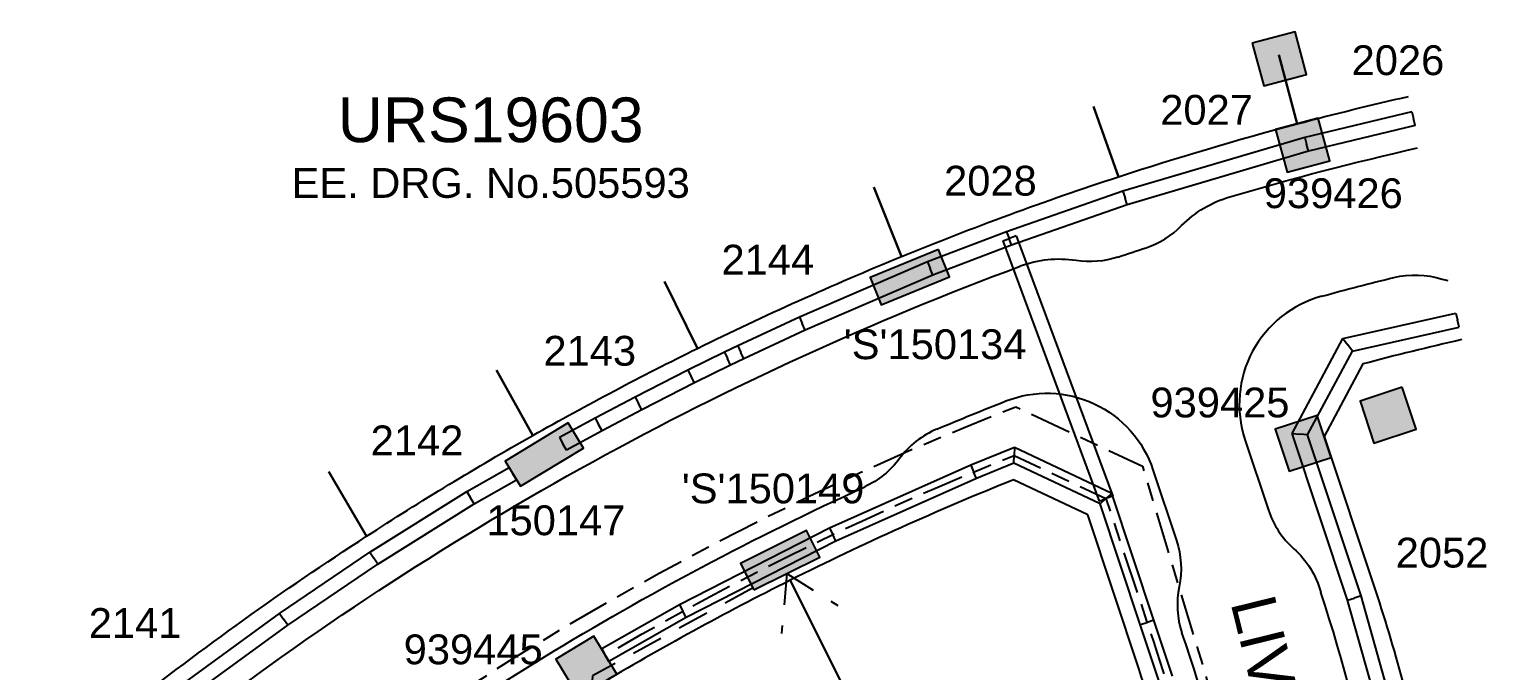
# Model space of a CAD drawing. Header units: metres. Extents: x 291565 to 291879, y 6233708 to 6234033.
# Drawn here: x 291734.9 to 291833.5, y 6233990.4 to 6234033.4 of the extents above; entities that cross this region are included whole.
import ezdxf
from ezdxf.enums import TextEntityAlignment as Align

# ---------------------------------------------------------------- set-up
doc = ezdxf.new("R2010")
doc.units = ezdxf.units.M
doc.header["$LTSCALE"] = 0.7
doc.linetypes.add('Cable Exist UG', pattern=[8.2, 4, -1.2, 1.8, -1.2])
doc.linetypes.add('Dash', pattern=[5, 3, -2])
doc.layers.get('0').update_dxf_attribs({"color": 6})
for name, color, linetype in [('_User Miscellaneous1', 3, 'Continuous'), ('_User Miscellaneous11', 7, 'Continuous'), ('_User Miscellaneous6', 7, 'Continuous'), ('_User Miscellaneous7', 150, 'Continuous'), ('_User Miscellaneous8', 7, 'Continuous'), ('_User_LV_Exist', 7, 'Continuous'), ('Cadastre Developer_SP_NEW', 4, 'Continuous'), ('Cadastre Roads_SP_NEW', 8, 'Continuous'), ('Services_SP_NEW_UG', 2, 'Continuous'), ('SupportsUG_SP_LV_EXT', 7, 'Continuous'), ('SupportsUG_SP_LV_SL_EXT', 7, 'Continuous'), ('UG_Details_SP_MISC', 7, 'Continuous')]:
    doc.layers.add(name, color=color, linetype=linetype)
doc.layers.add('Cadastre Land Parcels_SP_EXT', color=9, linetype='Continuous', lineweight=5)
doc.styles.add('ARIAL', font='arial.ttf', dxfattribs={"height": 2})
doc.styles.add('ARIAL 3.0', font='arial.ttf', dxfattribs={"height": 3})
doc.styles.add('COLUMN_LABEL', font='arial.ttf')
doc.styles.add('POLE_LABEL', font='arial.ttf')
doc.styles.get("Standard").update_dxf_attribs({"font": 'arial.ttf'})

# ---------------------------------------------------------------- blocks, each defined once
blk = doc.blocks.new('*U107')
blk.add_hatch(color=256).paths.add_polyline_path([(-2.279, 2.671), (-2.429, 0.696), (2.507, 0.321), (2.657, 2.295)])
blk.add_lwpolyline([(-2.429, 0.696), (2.507, 0.321), (2.657, 2.295), (-2.279, 2.671)], close=True)
for tag, p, flags in [('OWNED_BY', (0, 1.3), 9), ('STATE', (0, 1.1), 9), ('SUPPORT_TYPE', (0, 0.9), 9), ('USAGE', (0, 0.7), 9), ('LEGEND', (0, 0.5), 9), ('LOCATION', (0, 0.3), 9), ('NOTES', (0, 0.1), 9), ('PARENT', (0, -0.1), 9), ('STREETNAME', (0, -0.3), 9), ('SUBURB', (0, -0.5), 1)]:
    blk.add_attdef(tag, p, '', height=0.2, dxfattribs=dict(flags=flags))
at = {"layer": '_User Miscellaneous6', "style": 'ARIAL', "flags": 8}
blk.add_attdef('ASSET_NUM', text='', height=2, dxfattribs=at).set_placement((1.5, 7.5), align=Align.TOP_LEFT)
blk = doc.blocks.new('*U94')
blk.add_hatch(color=256).paths.add_polyline_path([(-2.684, 2.263), (-2.51, 0.291), (2.421, 0.725), (2.247, 2.697)])
blk.add_lwpolyline([(-2.51, 0.291), (2.421, 0.725), (2.247, 2.697), (-2.684, 2.263)], close=True)
for tag, p, flags in [('OWNED_BY', (0, 1.3), 9), ('STATE', (0, 1.1), 9), ('SUPPORT_TYPE', (0, 0.9), 9), ('USAGE', (0, 0.7), 9), ('LEGEND', (0, 0.5), 9), ('LOCATION', (0, 0.3), 9), ('NOTES', (0, 0.1), 9), ('PARENT', (0, -0.1), 9), ('STREETNAME', (0, -0.3), 9), ('SUBURB', (0, -0.5), 1)]:
    blk.add_attdef(tag, p, '', height=0.2, dxfattribs=dict(flags=flags))
at = {"layer": '_User Miscellaneous6', "style": 'ARIAL', "flags": 8}
blk.add_attdef('ASSET_NUM', text='', height=2, dxfattribs=at).set_placement((1.5, 7.5), align=Align.TOP_LEFT)
blk = doc.blocks.new('*U52')
at = {"layer": '_User Miscellaneous7'}
blk.add_hatch(color=256, dxfattribs=at).paths.add_polyline_path([(-1.485, -7.485), (1.485, -7.485), (1.485, -4.515), (-1.485, -4.515)])
at = {"layer": '_User Miscellaneous8'}
blk.add_hatch(color=256, dxfattribs=at).paths.add_polyline_path([(-1.485, -1.485), (1.485, -1.485), (1.485, 1.485), (-1.485, 1.485)])
at = {"layer": '_User Miscellaneous7'}
blk.add_lwpolyline([(1.485, -7.485), (1.485, -4.515), (-1.485, -4.515), (-1.485, -7.485)], close=True, dxfattribs=at)
at = {"layer": '_User Miscellaneous8'}
blk.add_lwpolyline([(1.485, -1.485), (1.485, 1.485), (-1.485, 1.485), (-1.485, -1.485)], close=True, dxfattribs=at)
at = {"flags": 9}
for tag, style, p in [('STRUCTURE_PLANT_NUMBER', 'POLE_LABEL', (1.813, 0.031)), ('STREET_CODE', 'COLUMN_LABEL', (1.813, -0.2))]:
    blk.add_attdef(tag, text='', height=0.2, dxfattribs=dict(at, style=style)).set_placement(p, align=Align.MIDDLE_LEFT)
for tag, p in [('OWNED_BY', (1.813, -0.6)), ('STATE', (1.813, -0.8)), ('COLUMN_TYPE', (1.813, -0.4)), ('USAGE', (1.813, -1)), ('STREETNAME', (1.813, -1.6)), ('SUBURB', (1.813, -1.8)), ('LEGEND', (1.813, -1.2)), ('LOCATION', (1.813, -1.4)), ('NOTES', (1.813, -2))]:
    blk.add_attdef(tag, text='', height=0.2, dxfattribs=at).set_placement(p, align=Align.MIDDLE_LEFT)
at = {"flags": 1}
blk.add_attdef('Z', (1.813, -2.351), '', height=0.2, dxfattribs=at)
at = {"layer": '_User Miscellaneous6', "style": 'ARIAL', "flags": 8}
blk.add_attdef('ASSET_NUM', text='', height=2, dxfattribs=at).set_placement((2, 2), align=Align.MIDDLE_LEFT)
blk = doc.blocks.new('A$C7DAD38F0')
at = {"layer": '_User Miscellaneous11', "color": 3, "style": 'ARIAL'}
blk.add_attdef('DRG_NO', text='', height=2, dxfattribs=at).set_placement((0, -4.234), align=Align.MIDDLE_CENTER)
at = {"layer": '_User Miscellaneous6', "color": 2, "style": 'ARIAL 3.0'}
blk.add_attdef('URS___', text='', height=3, dxfattribs=at).set_placement((0, 0), align=Align.MIDDLE_CENTER)
blk = doc.blocks.new('*U93')
at = {"layer": '_User Miscellaneous7'}
blk.add_hatch(color=256, dxfattribs=at).paths.add_polyline_path([(-1.884, -7.395), (1.082, -7.554), (1.241, -4.588), (-1.725, -4.429)])
at = {"layer": '_User Miscellaneous8'}
blk.add_hatch(color=256, dxfattribs=at).paths.add_polyline_path([(-1.562, -1.403), (1.403, -1.562), (1.562, 1.403), (-1.403, 1.562)])
at = {"layer": '_User Miscellaneous7'}
blk.add_lwpolyline([(1.082, -7.554), (1.241, -4.588), (-1.725, -4.429), (-1.884, -7.395)], close=True, dxfattribs=at)
at = {"layer": '_User Miscellaneous8'}
blk.add_lwpolyline([(1.403, -1.562), (1.562, 1.403), (-1.403, 1.562), (-1.562, -1.403)], close=True, dxfattribs=at)
at = {"flags": 9}
for tag, style, p in [('STRUCTURE_PLANT_NUMBER', 'POLE_LABEL', (1.813, 0.031)), ('STREET_CODE', 'COLUMN_LABEL', (1.813, -0.2))]:
    blk.add_attdef(tag, text='', height=0.2, dxfattribs=dict(at, style=style)).set_placement(p, align=Align.MIDDLE_LEFT)
for tag, p in [('OWNED_BY', (1.813, -0.6)), ('STATE', (1.813, -0.8)), ('COLUMN_TYPE', (1.813, -0.4)), ('USAGE', (1.813, -1)), ('STREETNAME', (1.813, -1.6)), ('SUBURB', (1.813, -1.8)), ('LEGEND', (1.813, -1.2)), ('LOCATION', (1.813, -1.4)), ('NOTES', (1.813, -2))]:
    blk.add_attdef(tag, text='', height=0.2, dxfattribs=at).set_placement(p, align=Align.MIDDLE_LEFT)
at = {"flags": 1}
blk.add_attdef('Z', (1.813, -2.351), '', height=0.2, dxfattribs=at)
at = {"layer": '_User Miscellaneous6', "style": 'ARIAL', "flags": 8}
blk.add_attdef('ASSET_NUM', text='', height=2, dxfattribs=at).set_placement((2, 2), align=Align.MIDDLE_LEFT)
blk = doc.blocks.new('*U92')
blk.add_hatch(color=256).paths.add_polyline_path([(-2.775, 2.15), (-2.52, 0.187), (2.389, 0.825), (2.133, 2.788)])
blk.add_lwpolyline([(-2.52, 0.187), (2.389, 0.825), (2.133, 2.788), (-2.775, 2.15)], close=True)
for tag, p, flags in [('OWNED_BY', (0, 1.3), 9), ('STATE', (0, 1.1), 9), ('SUPPORT_TYPE', (0, 0.9), 9), ('USAGE', (0, 0.7), 9), ('LEGEND', (0, 0.5), 9), ('LOCATION', (0, 0.3), 9), ('NOTES', (0, 0.1), 9), ('PARENT', (0, -0.1), 9), ('STREETNAME', (0, -0.3), 9), ('SUBURB', (0, -0.5), 1)]:
    blk.add_attdef(tag, p, '', height=0.2, dxfattribs=dict(flags=flags))
at = {"layer": '_User Miscellaneous6', "style": 'ARIAL', "flags": 8}
blk.add_attdef('ASSET_NUM', text='', height=2, dxfattribs=at).set_placement((1.5, 7.5), align=Align.TOP_LEFT)

msp = doc.modelspace()

# ---------------------------------------------------------------- linework, layer by layer
at = {"layer": '_User_LV_Exist', "color": 7, "linetype": 'Cable Exist UG', "flags": 128}
for points in [[(291693.506, 6233948.255), (291692.113, 6233947.157), (291698.737, 6233938.754), (291748.81, 6233978.225, -0.073923), (291801.002, 6234008.105), (291809.498, 6234004.113), (291816.67, 6233980.384)], [(291774.342, 6233991.943, -0.036677), (291800.898, 6234004.839), (291807.056, 6234001.946), (291810.262, 6233992.282, -0.020293), (291813.159, 6233982.104, -0.016466)]]:
    msp.add_lwpolyline(points, format="xyb", dxfattribs=at)
at = {"layer": 'Cadastre Developer_SP_NEW', "color": 4}
for p, q in [((291805.835, 6234000.862), (291800.85, 6234003.205)), ((291809.276, 6233990.489), (291805.835, 6234000.862)), ((291785.876, 6233996.462), (291799.306, 6233969.636)), ((291799.306, 6233969.636), (291785.876, 6233996.462))]:
    msp.add_line(p, q, dxfattribs=at)
at = {"layer": 'Cadastre Developer_SP_NEW', "color": 4, "flags": 128}
for points in [[(291806.225, 6234028.25), (291807.891, 6234023.535, -0.014424), (291819.876, 6234027.085), (291818.65, 6234031.709)], [(291818.65, 6234031.709), (291819.876, 6234027.085, -0.008874), (291827.345, 6234028.924, -0.008874)], [(291791.48, 6234022.826), (291793.339, 6234018.18, -0.017894), (291807.891, 6234023.535), (291806.225, 6234028.25)], [(291777.455, 6234016.501), (291779.661, 6234012.022, -0.01731), (291793.339, 6234018.18), (291791.48, 6234022.826)], [(291766.181, 6234010.551), (291768.616, 6234006.18, -0.014419), (291779.661, 6234012.022), (291777.455, 6234016.501)], [(291830.911, 6234012.609, 0.008532), (291824.284, 6234010.977), (291821.686, 6234006.119), (291825.127, 6233995.746, -0.03112), (291828.565, 6233982.718), (291833.52, 6233983.388)], [(291754.944, 6234003.733), (291757.464, 6233999.413, -0.015053), (291768.616, 6234006.18), (291766.181, 6234010.551)], [(291726.614, 6233992.759), (291731.19, 6233984.914), (291736.347, 6233983.935), (291741.258, 6233987.806, -0.023009), (291757.464, 6233999.413), (291754.944, 6234003.733)]]:
    msp.add_lwpolyline(points, format="xyb", dxfattribs=at)
at = {"layer": 'Cadastre Developer_SP_NEW', "color": 4}
for centre, radius, start, end in [((291875.408, 6233817.621), 200, 111.88768, 116.59356), ((291875.408, 6233817.621), 200, 116.59356, 120.80743), ((291722.286, 6233961.637), 91.65, 8.80937, 18.34895)]:
    msp.add_arc(centre, radius, start, end, dxfattribs=at)
at = {"layer": 'Cadastre Roads_SP_NEW'}
for p, q in [((291816.379, 6234005.92), (291817.953, 6234001.174)), ((291810.21, 6234003.874), (291811.784, 6233999.128))]:
    msp.add_line(p, q, dxfattribs=at)
at = {"layer": 'Cadastre Roads_SP_NEW', "extrusion": (0, 0, -1)}
for centre, radius, start, end in [((-291875.408, 6233817.621), 213.2, 73.64089, 77.14046), ((-291817.471, 6234014.994), 7.5, 44.58649, 73.64089), ((-291875.408, 6233817.621), 211.6, 71.38134, 71.92074), ((-291805.958, 6234023.841), 6, 251.65104, 278.71559), ((-291875.408, 6233817.621), 213.2, 52.70514, 69.66119), ((-291854.844, 6233896.952), 123.158, 74.30491, 76.63118), ((-291827.802, 6234010.946), 6, 76.17172, 107.45427), ((-291803.091, 6234001.513), 7.5, 68.53246, 161.65105), ((-291875.408, 6233817.621), 205.1, 67.13565, 68.53246), ((-291788.383, 6234008.192), 6, 216.35874, 245.45609), ((-291875.408, 6233817.621), 203.5, 51.75263, 65.45609), ((-291806.089, 6233997.239), 6, 161.65105, 191.57394), ((-291815.566, 6233994.027), 6.123, 131.89298, 164.58483)]:
    msp.add_arc(centre, radius, start, end, dxfattribs=at)
at = {"layer": 'Cadastre Roads_SP_NEW'}
for centre, radius, start, end in [((291807.856, 6234024.471), 6, 288.34896, 315.41351), ((291803.912, 6234010.497), 7.5, 81.28441, 110.33881), ((291831.298, 6234022.438), 6.012, 253.60587, 257.43234), ((291823.498, 6234008.281), 7.5, 105.23036, 198.34895), ((291798.047, 6234001.078), 6, 112.86435, 143.64126), ((291823.648, 6234003.063), 6, 198.34895, 228.27539), ((291817.845, 6233994.831), 6, 168.42252, 198.34895), ((291711.681, 6233959.632), 115.547, 3.43309, 18.16541), ((291721.801, 6233961.582), 95.636, 2.70583, 19.14228)]:
    msp.add_arc(centre, radius, start, end, dxfattribs=at)
at = {"layer": 'Services_SP_NEW_UG', "color": 2, "linetype": 'Dash', "flags": 128}
for points in [[(291785.649, 6233996.919), (291785.307, 6233992.899)], [(291785.649, 6233996.919), (291789.065, 6233994.774)], [(291783.354, 6233995.931), (291772.619, 6233990.053), (291772.419, 6233985.743)]]:
    msp.add_lwpolyline(points, dxfattribs=at)
at = {"layer": 'UG_Details_SP_MISC'}
for p, q in [((291827.558, 6234027.9), (291820.388, 6234026.176)), ((291827.558, 6234027.9), (291827.671, 6234027.433)), ((291827.783, 6234026.966), (291820.636, 6234025.249)), ((291827.783, 6234026.966), (291827.671, 6234027.433)), ((291820.388, 6234026.176), (291808.187, 6234022.565)), ((291820.388, 6234026.176), (291820.512, 6234025.713)), ((291820.636, 6234025.249), (291820.512, 6234025.713)), ((291820.636, 6234025.249), (291808.482, 6234021.651)), ((291808.187, 6234022.565), (291800.396, 6234019.837)), ((291808.187, 6234022.565), (291808.335, 6234022.108)), ((291808.482, 6234021.651), (291808.335, 6234022.108)), ((291808.482, 6234021.651), (291800.724, 6234018.935)), ((291800.396, 6234019.837), (291795.078, 6234017.826)), ((291800.396, 6234019.837), (291800.56, 6234019.386)), ((291800.724, 6234018.935), (291795.439, 6234016.936)), ((291800.136, 6234019.229), (291800.586, 6234019.395)), ((291800.136, 6234019.229), (291806.606, 6234001.779)), ((291800.724, 6234018.935), (291800.56, 6234019.386)), ((291801.036, 6234019.562), (291800.586, 6234019.395)), ((291801.036, 6234019.562), (291807.506, 6234002.113)), ((291795.078, 6234017.826), (291786.494, 6234014.122)), ((291795.078, 6234017.826), (291795.259, 6234017.381)), ((291795.439, 6234016.936), (291786.888, 6234013.246)), ((291795.439, 6234016.936), (291795.259, 6234017.381)), ((291786.494, 6234014.122), (291782.36, 6234012.19)), ((291786.494, 6234014.122), (291786.691, 6234013.684)), ((291822.949, 6234012.679), (291830.521, 6234014.378)), ((291830.521, 6234014.378), (291830.627, 6234013.91)), ((291830.732, 6234013.442), (291830.627, 6234013.91)), ((291786.888, 6234013.246), (291782.767, 6234011.32)), ((291786.888, 6234013.246), (291786.691, 6234013.684)), ((291823.588, 6234011.839), (291830.732, 6234013.442)), ((291782.358, 6234012.189), (291781.464, 6234011.767)), ((291782.358, 6234012.189), (291782.563, 6234011.755)), ((291782.36, 6234012.19), (291782.563, 6234011.755)), ((291819.539, 6234006.303), (291822.949, 6234012.679)), ((291820.58, 6234006.214), (291823.588, 6234011.839)), ((291822.949, 6234012.679), (291823.268, 6234012.259)), ((291823.588, 6234011.839), (291823.268, 6234012.259)), ((291781.464, 6234011.767), (291779.022, 6234010.566)), ((291781.88, 6234010.902), (291779.452, 6234009.708)), ((291781.464, 6234011.767), (291781.672, 6234011.334)), ((291781.88, 6234010.902), (291781.672, 6234011.334)), ((291782.768, 6234011.321), (291781.88, 6234010.902)), ((291782.767, 6234011.32), (291782.563, 6234011.755)), ((291782.768, 6234011.321), (291782.563, 6234011.755)), ((291779.022, 6234010.566), (291775.488, 6234008.76)), ((291779.022, 6234010.566), (291779.237, 6234010.137)), ((291779.452, 6234009.708), (291779.237, 6234010.137)), ((291779.452, 6234009.708), (291775.931, 6234007.909)), ((291775.488, 6234008.76), (291772.809, 6234007.335)), ((291775.931, 6234007.909), (291773.262, 6234006.489)), ((291775.488, 6234008.76), (291775.709, 6234008.334)), ((291775.931, 6234007.909), (291775.709, 6234008.334)), ((291772.809, 6234007.335), (291770.412, 6234006.042)), ((291772.809, 6234007.335), (291773.035, 6234006.912)), ((291773.262, 6234006.489), (291773.035, 6234006.912)), ((291770.412, 6234006.042), (291770.64, 6234005.62)), ((291773.262, 6234006.489), (291770.867, 6234005.197)), ((291823.244, 6233995.133), (291819.539, 6234006.303)), ((291819.539, 6234006.303), (291820.06, 6234006.259)), ((291820.58, 6234006.214), (291820.06, 6234006.259)), ((291824.162, 6233995.415), (291820.58, 6234006.214)), ((291770.867, 6234005.197), (291770.64, 6234005.62)), ((291800.912, 6234005.363), (291797.992, 6234004.177)), ((291800.912, 6234005.363), (291800.898, 6234004.839)), ((291807.447, 6234002.292), (291800.912, 6234005.363)), ((291764.189, 6234002.414), (291767.041, 6234004.031)), ((291767.041, 6234004.031), (291767.278, 6234003.614)), ((291797.992, 6234004.177), (291788.524, 6233999.96)), ((291797.992, 6234004.177), (291798.18, 6234003.735)), ((291800.884, 6234004.316), (291798.368, 6234003.293)), ((291800.884, 6234004.316), (291800.898, 6234004.839)), ((291806.666, 6234001.599), (291800.884, 6234004.316)), ((291764.68, 6234001.589), (291767.515, 6234003.196)), ((291767.515, 6234003.196), (291767.278, 6234003.614)), ((291798.368, 6234003.293), (291788.938, 6233999.093)), ((291798.368, 6234003.293), (291798.18, 6234003.735)), ((291757.691, 6233998.343), (291764.189, 6234002.414)), ((291764.189, 6234002.414), (291764.434, 6234002.002)), ((291764.68, 6234001.589), (291764.434, 6234002.002)), ((291806.606, 6234001.779), (291807.056, 6234001.946)), ((291806.666, 6234001.599), (291807.056, 6234001.946)), ((291807.447, 6234002.292), (291807.056, 6234001.946)), ((291807.506, 6234002.113), (291807.056, 6234001.946)), ((291810.267, 6233993.789), (291807.447, 6234002.292)), ((291758.215, 6233997.538), (291764.68, 6234001.589)), ((291809.356, 6233993.488), (291806.666, 6234001.599)), ((291788.524, 6233999.96), (291778.457, 6233994.812)), ((291788.938, 6233999.093), (291778.912, 6233993.967)), ((291788.524, 6233999.96), (291788.731, 6233999.526)), ((291788.938, 6233999.093), (291788.731, 6233999.526)), ((291751.63, 6233994.246), (291757.691, 6233998.343)), ((291757.691, 6233998.343), (291757.953, 6233997.941)), ((291752.182, 6233993.461), (291758.215, 6233997.538)), ((291758.215, 6233997.538), (291757.953, 6233997.941)), ((291823.244, 6233995.133), (291823.703, 6233995.274)), ((291825.829, 6233986.004), (291823.244, 6233995.133)), ((291824.162, 6233995.415), (291823.703, 6233995.274)), ((291826.762, 6233986.23), (291824.162, 6233995.415)), ((291744.853, 6233989.3), (291751.63, 6233994.246)), ((291751.63, 6233994.246), (291751.906, 6233993.854)), ((291778.457, 6233994.812), (291773.244, 6233991.856)), ((291778.457, 6233994.812), (291778.684, 6233994.389)), ((291778.912, 6233993.967), (291778.684, 6233994.389)), ((291745.433, 6233988.534), (291752.182, 6233993.461)), ((291752.182, 6233993.461), (291751.906, 6233993.854)), ((291778.912, 6233993.967), (291773.718, 6233991.021)), ((291809.356, 6233993.488), (291809.812, 6233993.639)), ((291810.592, 6233989.739), (291809.356, 6233993.488)), ((291810.267, 6233993.789), (291809.812, 6233993.639)), ((291811.51, 6233990.022), (291810.267, 6233993.789)), ((291773.244, 6233991.856), (291773.481, 6233991.439)), ((291773.718, 6233991.021), (291773.481, 6233991.439))]:
    msp.add_line(p, q, dxfattribs=at)

# ---------------------------------------------------------------- block references
at = {"layer": '_User Miscellaneous1'}
msp.add_blockref('A$C7DAD38F0', (291765.794, 6234027.355), dxfattribs=at).add_auto_attribs({'URS___': 'URS19603', 'DRG_NO': 'EE. DRG. No.505593'})
at = {"layer": 'SupportsUG_SP_LV_EXT'}
ref = msp.add_blockref('*U92', (291793.339, 6234018.18), dxfattribs=dict(at, rotation=194.8482165936905))
ref.add_attrib('ASSET_NUM_001', "'S'150134", (291789.473, 6234011.299), dxfattribs={"layer": '_User Miscellaneous6', "height": 2, "style": 'ARIAL'})
ref = msp.add_blockref('*U94', (291768.616, 6234006.18), dxfattribs=dict(at, rotation=206.2211588190272))
ref.add_attrib('ASSET_NUM_001', '150147', (291765.505, 6233999.488), dxfattribs={"layer": '_User Miscellaneous6', "height": 2, "style": 'ARIAL'})
ref = msp.add_blockref('*U107', (291785.876, 6233996.462), dxfattribs=dict(at, rotation=30.80743250511095))
ref.add_attrib('ASSET_NUM_001', "'S'150149", (291778.611, 6234001.627), dxfattribs={"layer": '_User Miscellaneous6', "height": 2, "style": 'ARIAL'})
at = {"layer": 'SupportsUG_SP_LV_SL_EXT'}
ref = msp.add_blockref('*U93', (291820.248, 6234025.655), dxfattribs=dict(at, rotation=198.1536690745124))
ref.add_attrib('ASSET_NUM_001', '939426', (291817.639, 6234021.43), dxfattribs={"layer": '_User Miscellaneous6', "height": 2, "style": 'ARIAL'})
ref = msp.add_blockref('*U52', (291820.277, 6234005.652), dxfattribs=dict(at, rotation=108.3498766503774))
ref.add_attrib('ASSET_NUM_001', '939425', (291810.039, 6234007.391), dxfattribs={"layer": '_User Miscellaneous6', "height": 2, "style": 'ARIAL'})
ref = msp.add_blockref('*U52', (291772.21, 6233990.672), dxfattribs=dict(at, rotation=31.09991555346878))
ref.add_attrib('ASSET_NUM_001', '939445', (291759.96, 6233990.83), dxfattribs={"layer": '_User Miscellaneous6', "height": 2, "style": 'ARIAL'})

# ---------------------------------------------------------------- texts
at = {"layer": 'Cadastre Land Parcels_SP_EXT', "color": 7, "style": 'ARIAL'}
for s, p in [('2026', (291826.637, 6234031.354)), ('2027', (291813.804, 6234028.025)), ('2028', (291799.308, 6234023.271)), ('2144', (291784.38, 6234017.973)), ('2143', (291772.437, 6234011.86)), ('2142', (291760.853, 6234005.849)), ('2052', (291829.593, 6233998.32)), ('2141', (291741.947, 6233993.597))]:
    msp.add_text(s, height=2, dxfattribs=at).set_placement(p, align=Align.MIDDLE_CENTER)
at = {"layer": 'Cadastre Roads_SP_NEW', "color": 2, "style": 'ARIAL'}
msp.add_text('LIVESY', height=3, rotation=283.84274, dxfattribs=at).set_placement((291817.152, 6233987.851), align=Align.CENTER)

doc.saveas('drawing.dxf')
